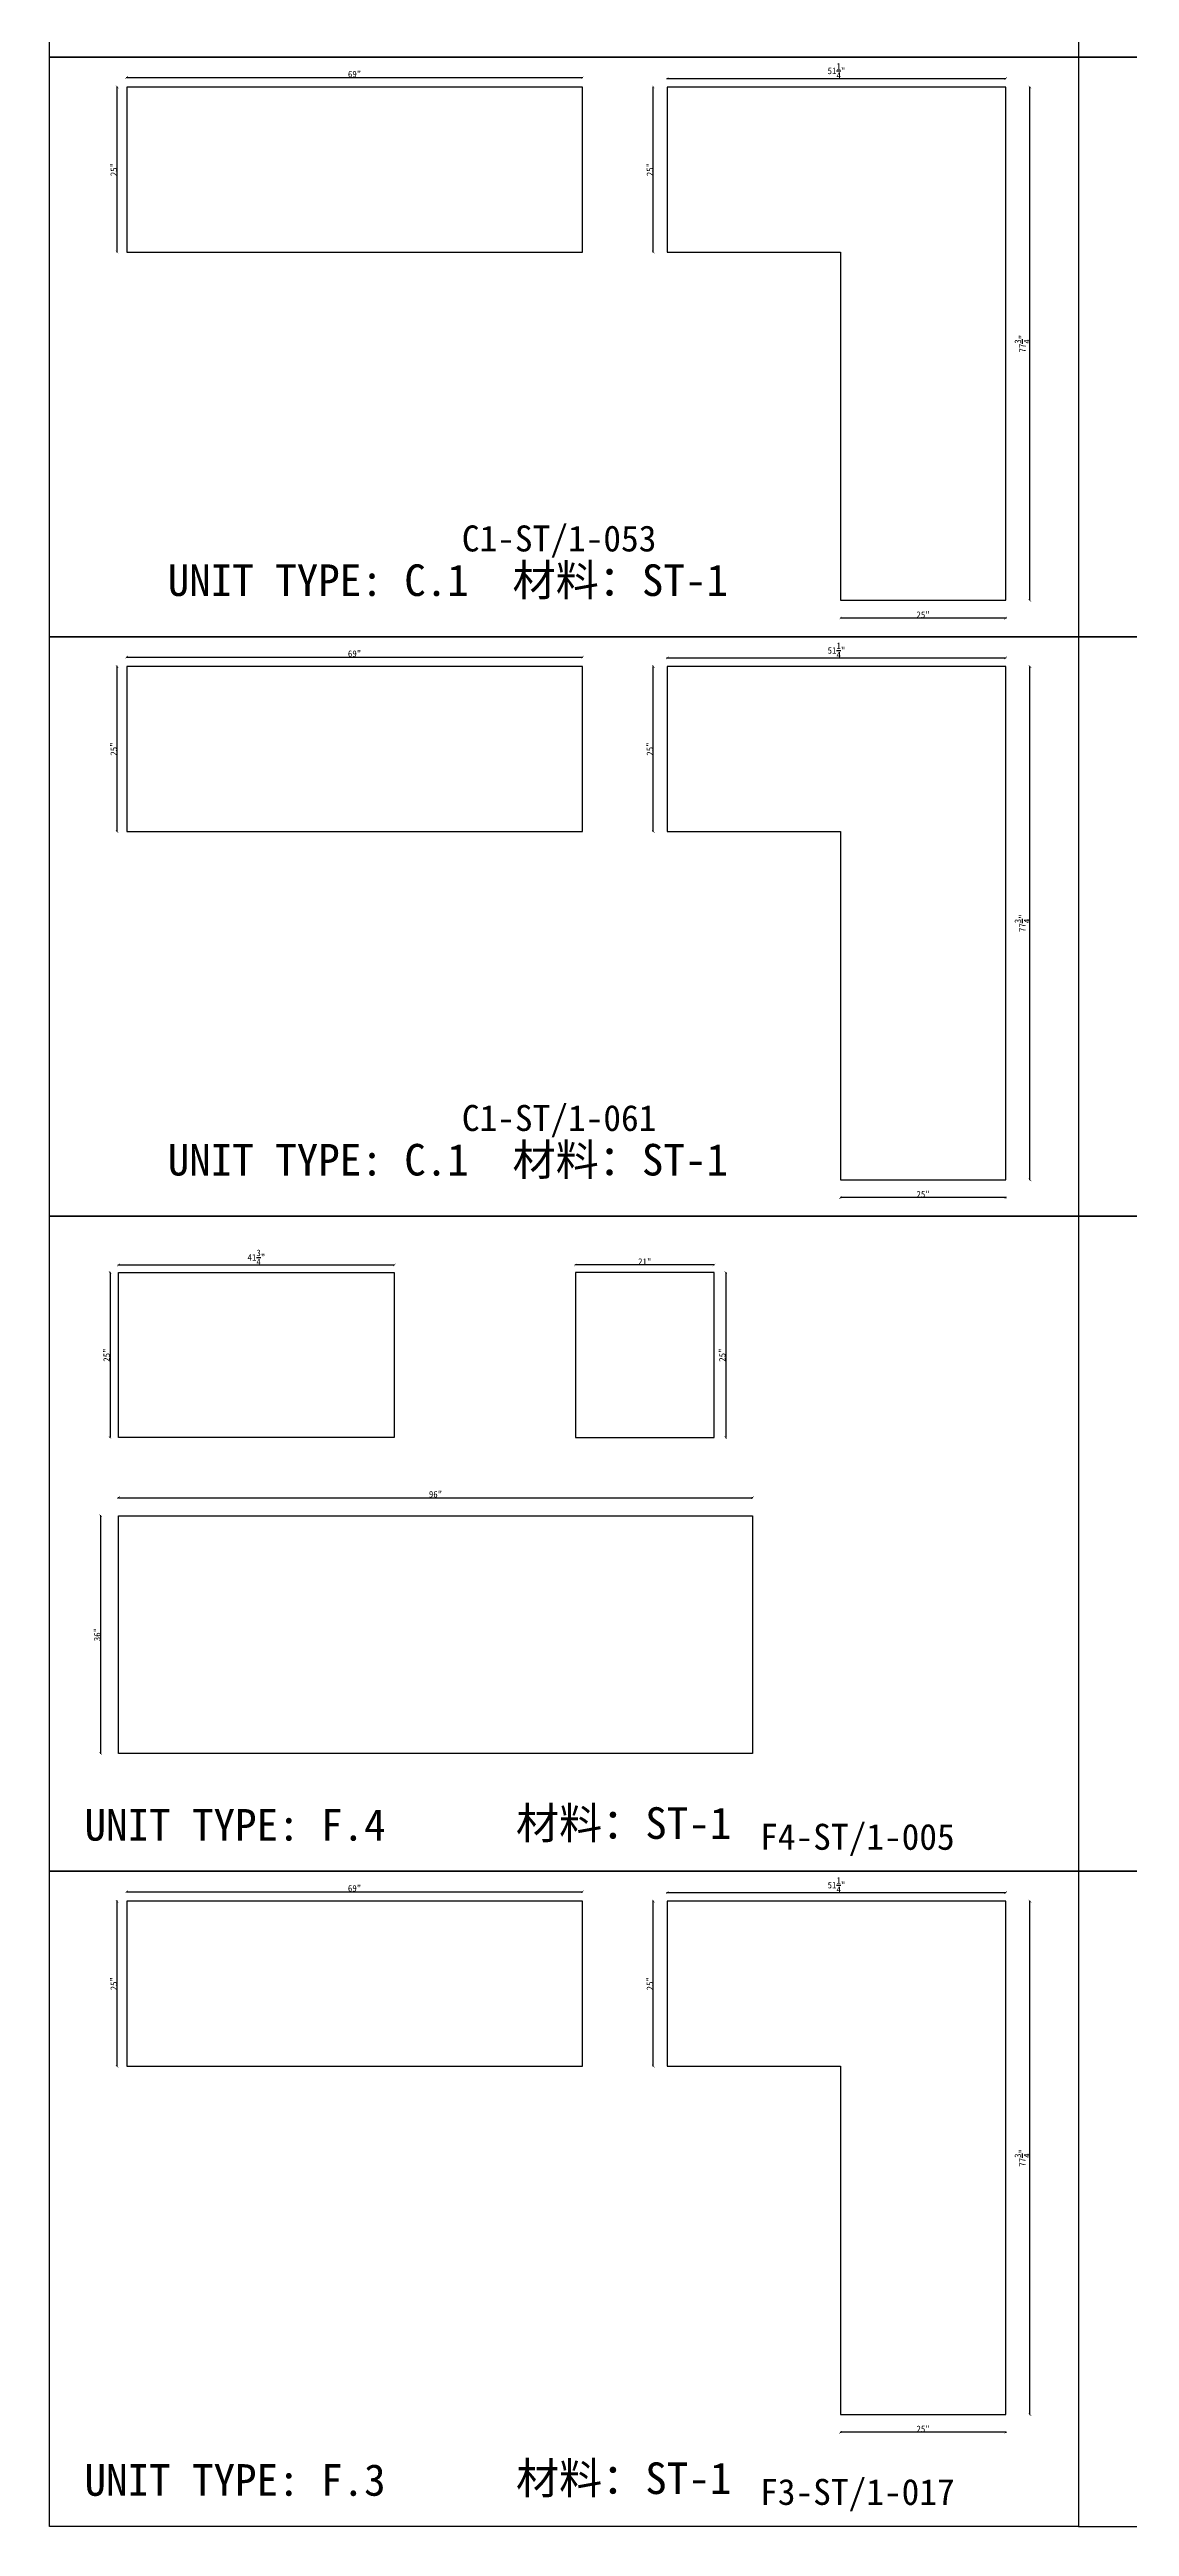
# Model space of a CAD drawing. Header units: millimetres. Extents: x -46966 to 138077, y -48408 to 2116.
# Drawn here: x 52657 to 56810, y -44982 to -35453 of the extents above; entities that cross this region are included whole.
import ezdxf
from ezdxf.enums import TextEntityAlignment as Align

# ---------------------------------------------------------------- set-up
doc = ezdxf.new("R2010")
doc.units = ezdxf.units.MM
doc.layers.add('PART_NUMBER', color=3, linetype='Continuous')
doc.styles.add('样式 1', font='')
doc.styles.get('样式 1').set_extended_font_data('NSimSun')
doc.dimstyles.new('副本 ISO-25', dxfattribs={"dimtxt": 25, "dimasz": 10, "dimexe": 1.5, "dimexo": 0.5, "dimtad": 1, "dimlfac": 0.03937, "dimlunit": 5, "dimtxsty": '样式 1', "dimblk": 'ARCHTICK', "dimcen": 2.5, "dimclrd": 256, "dimclrt": 1, "dimazin": 3, "dimtfac": 1, "dimtmove": 0, "dimatfit": 3, "dimfxlon": 1})

# ---------------------------------------------------------------- blocks, each defined once
blk = doc.blocks.new('_ArchTick')
at = {"color": 0, "linetype": 'ByBlock', "const_width": 0.15}
blk.add_lwpolyline([(-0.5, -0.5), (0.5, 0.5)], dxfattribs=at)
blk = doc.blocks.new('*D1294')
at = {"color": 0, "lineweight": -2, "transparency": 16777216}
for p, q in [((52917.6, -35596.8), (52915.1, -35596.8)), ((52917.6, -36231.8), (52915.1, -36231.8))]:
    blk.add_line(p, q, dxfattribs=at)
at = {"lineweight": -2, "transparency": 16777216}
blk.add_line((52916.6, -36231.8), (52916.6, -35596.8), dxfattribs=at)
at = {"layer": 'Defpoints', "color": 0, "transparency": 16777216}
for p in [(52916.6, -35596.8), (52953.5, -35596.8), (52953.5, -36231.8)]:
    blk.add_point(p, dxfattribs=at)
at = {"lineweight": -2, "transparency": 16777216, "xscale": 10, "yscale": 10, "zscale": 10}
for p, rotation in [((52916.6, -35596.8), 90), ((52916.6, -36231.8), 270)]:
    blk.add_blockref('_ArchTick', p, dxfattribs=dict(at, rotation=rotation))
at = {"color": 1, "transparency": 16777216, "insert": (52903.4, -35914.3), "char_height": 25, "attachment_point": 5, "rotation": 90, "style": '样式 1'}
blk.add_mtext('\\A1;25"', dxfattribs=at)
blk = doc.blocks.new('*D1295')
at = {"color": 0, "lineweight": -2, "transparency": 16777216}
for p, q in [((52953.5, -35561.4), (52953.5, -35558.9)), ((54706.1, -35561.4), (54706.1, -35558.9))]:
    blk.add_line(p, q, dxfattribs=at)
at = {"lineweight": -2, "transparency": 16777216}
blk.add_line((52953.5, -35560.4), (54706.1, -35560.4), dxfattribs=at)
at = {"layer": 'Defpoints', "color": 0, "transparency": 16777216}
for p in [(52953.5, -35596.8), (54706.1, -35560.4), (54706.1, -35596.8)]:
    blk.add_point(p, dxfattribs=at)
at = {"lineweight": -2, "transparency": 16777216, "xscale": 10, "yscale": 10, "zscale": 10, "rotation": 180}
blk.add_blockref('_ArchTick', (52953.5, -35560.4), dxfattribs=at)
at = {"lineweight": -2, "transparency": 16777216, "xscale": 10, "yscale": 10, "zscale": 10}
blk.add_blockref('_ArchTick', (54706.1, -35560.4), dxfattribs=at)
at = {"color": 1, "transparency": 16777216, "insert": (53829.8, -35547.3), "char_height": 25, "attachment_point": 5, "style": '样式 1'}
blk.add_mtext('\\A1;69"', dxfattribs=at)
blk = doc.blocks.new('*D1296')
at = {"color": 0, "lineweight": -2, "transparency": 16777216}
for p, q in [((55032.4, -35564.6), (55032.4, -35562.1)), ((56334.1, -35564.6), (56334.1, -35562.1))]:
    blk.add_line(p, q, dxfattribs=at)
at = {"lineweight": -2, "transparency": 16777216}
blk.add_line((55032.4, -35563.6), (56334.1, -35563.6), dxfattribs=at)
at = {"layer": 'Defpoints', "color": 0, "transparency": 16777216}
for p in [(55032.4, -35596.8), (56334.1, -35563.6), (56334.1, -35596.8)]:
    blk.add_point(p, dxfattribs=at)
at = {"lineweight": -2, "transparency": 16777216, "xscale": 10, "yscale": 10, "zscale": 10, "rotation": 180}
blk.add_blockref('_ArchTick', (55032.4, -35563.6), dxfattribs=at)
at = {"lineweight": -2, "transparency": 16777216, "xscale": 10, "yscale": 10, "zscale": 10}
blk.add_blockref('_ArchTick', (56334.1, -35563.6), dxfattribs=at)
at = {"color": 1, "transparency": 16777216, "insert": (55683.3, -35534.6), "char_height": 25, "attachment_point": 5, "style": '样式 1'}
blk.add_mtext('\\A1;51{\\H1x;\\S1/4;}"', dxfattribs=at)
blk = doc.blocks.new('*D1297')
at = {"color": 0, "lineweight": -2, "transparency": 16777216}
for p, q in [((54979.9, -35596.8), (54977.4, -35596.8)), ((54979.9, -36231.8), (54977.4, -36231.8))]:
    blk.add_line(p, q, dxfattribs=at)
at = {"lineweight": -2, "transparency": 16777216}
blk.add_line((54978.9, -36231.8), (54978.9, -35596.8), dxfattribs=at)
at = {"layer": 'Defpoints', "color": 0, "transparency": 16777216}
for p in [(54978.9, -35596.8), (55032.4, -35596.8), (55032.4, -36231.8)]:
    blk.add_point(p, dxfattribs=at)
at = {"lineweight": -2, "transparency": 16777216, "xscale": 10, "yscale": 10, "zscale": 10}
for p, rotation in [((54978.9, -35596.8), 90), ((54978.9, -36231.8), 270)]:
    blk.add_blockref('_ArchTick', p, dxfattribs=dict(at, rotation=rotation))
at = {"color": 1, "transparency": 16777216, "insert": (54965.8, -35914.3), "char_height": 25, "attachment_point": 5, "rotation": 90, "style": '样式 1'}
blk.add_mtext('\\A1;25"', dxfattribs=at)
blk = doc.blocks.new('*D1298')
at = {"color": 0, "lineweight": -2, "transparency": 16777216}
for p, q in [((55699.1, -37639), (55699.1, -37641.5)), ((56334.1, -37639), (56334.1, -37641.5))]:
    blk.add_line(p, q, dxfattribs=at)
at = {"lineweight": -2, "transparency": 16777216}
blk.add_line((56334.1, -37640), (55699.1, -37640), dxfattribs=at)
at = {"layer": 'Defpoints', "color": 0, "transparency": 16777216}
for p in [(55699.1, -37571.6), (55699.1, -37640), (56334.1, -37571.6)]:
    blk.add_point(p, dxfattribs=at)
at = {"lineweight": -2, "transparency": 16777216, "xscale": 10, "yscale": 10, "zscale": 10, "rotation": 180}
blk.add_blockref('_ArchTick', (55699.1, -37640), dxfattribs=at)
at = {"lineweight": -2, "transparency": 16777216, "xscale": 10, "yscale": 10, "zscale": 10}
blk.add_blockref('_ArchTick', (56334.1, -37640), dxfattribs=at)
at = {"color": 1, "transparency": 16777216, "insert": (56016.6, -37626.9), "char_height": 25, "attachment_point": 5, "style": '样式 1'}
blk.add_mtext('\\A1;25"', dxfattribs=at)
blk = doc.blocks.new('*D1299')
at = {"color": 0, "lineweight": -2, "transparency": 16777216}
for p, q in [((56426.4, -35596.8), (56428.9, -35596.8)), ((56426.4, -37571.6), (56428.9, -37571.6))]:
    blk.add_line(p, q, dxfattribs=at)
at = {"lineweight": -2, "transparency": 16777216}
blk.add_line((56427.4, -37571.6), (56427.4, -35596.8), dxfattribs=at)
at = {"layer": 'Defpoints', "color": 0, "transparency": 16777216}
for p in [(56334.1, -35596.8), (56427.4, -35596.8), (56334.1, -37571.6)]:
    blk.add_point(p, dxfattribs=at)
at = {"lineweight": -2, "transparency": 16777216, "xscale": 10, "yscale": 10, "zscale": 10}
for p, rotation in [((56427.4, -35596.8), 90), ((56427.4, -37571.6), 270)]:
    blk.add_blockref('_ArchTick', p, dxfattribs=dict(at, rotation=rotation))
at = {"color": 1, "transparency": 16777216, "insert": (56398.3, -36584.2), "char_height": 25, "attachment_point": 5, "rotation": 90, "style": '样式 1'}
blk.add_mtext('\\A1;77{\\H1x;\\S3/4;}"', dxfattribs=at)
blk = doc.blocks.new('*D1348')
at = {"color": 0, "lineweight": -2, "transparency": 16777216}
for p, q in [((52917.6, -37826.3), (52915.1, -37826.3)), ((52917.6, -38461.3), (52915.1, -38461.3))]:
    blk.add_line(p, q, dxfattribs=at)
at = {"lineweight": -2, "transparency": 16777216}
blk.add_line((52916.6, -38461.3), (52916.6, -37826.3), dxfattribs=at)
at = {"layer": 'Defpoints', "color": 0, "transparency": 16777216}
for p in [(52916.6, -37826.3), (52953.5, -37826.3), (52953.5, -38461.3)]:
    blk.add_point(p, dxfattribs=at)
at = {"lineweight": -2, "transparency": 16777216, "xscale": 10, "yscale": 10, "zscale": 10}
for p, rotation in [((52916.6, -37826.3), 90), ((52916.6, -38461.3), 270)]:
    blk.add_blockref('_ArchTick', p, dxfattribs=dict(at, rotation=rotation))
at = {"color": 1, "transparency": 16777216, "insert": (52903.4, -38143.8), "char_height": 25, "attachment_point": 5, "rotation": 90, "style": '样式 1'}
blk.add_mtext('\\A1;25"', dxfattribs=at)
blk = doc.blocks.new('*D1349')
at = {"color": 0, "lineweight": -2, "transparency": 16777216}
for p, q in [((52953.5, -37791), (52953.5, -37788.5)), ((54706.1, -37791), (54706.1, -37788.5))]:
    blk.add_line(p, q, dxfattribs=at)
at = {"lineweight": -2, "transparency": 16777216}
blk.add_line((52953.5, -37790), (54706.1, -37790), dxfattribs=at)
at = {"layer": 'Defpoints', "color": 0, "transparency": 16777216}
for p in [(52953.5, -37826.3), (54706.1, -37790), (54706.1, -37826.3)]:
    blk.add_point(p, dxfattribs=at)
at = {"lineweight": -2, "transparency": 16777216, "xscale": 10, "yscale": 10, "zscale": 10, "rotation": 180}
blk.add_blockref('_ArchTick', (52953.5, -37790), dxfattribs=at)
at = {"lineweight": -2, "transparency": 16777216, "xscale": 10, "yscale": 10, "zscale": 10}
blk.add_blockref('_ArchTick', (54706.1, -37790), dxfattribs=at)
at = {"color": 1, "transparency": 16777216, "insert": (53829.8, -37776.9), "char_height": 25, "attachment_point": 5, "style": '样式 1'}
blk.add_mtext('\\A1;69"', dxfattribs=at)
blk = doc.blocks.new('*D1350')
at = {"color": 0, "lineweight": -2, "transparency": 16777216}
for p, q in [((55032.4, -37794.2), (55032.4, -37791.7)), ((56334.1, -37794.2), (56334.1, -37791.7))]:
    blk.add_line(p, q, dxfattribs=at)
at = {"lineweight": -2, "transparency": 16777216}
blk.add_line((55032.4, -37793.2), (56334.1, -37793.2), dxfattribs=at)
at = {"layer": 'Defpoints', "color": 0, "transparency": 16777216}
for p in [(55032.4, -37826.3), (56334.1, -37793.2), (56334.1, -37826.3)]:
    blk.add_point(p, dxfattribs=at)
at = {"lineweight": -2, "transparency": 16777216, "xscale": 10, "yscale": 10, "zscale": 10, "rotation": 180}
blk.add_blockref('_ArchTick', (55032.4, -37793.2), dxfattribs=at)
at = {"lineweight": -2, "transparency": 16777216, "xscale": 10, "yscale": 10, "zscale": 10}
blk.add_blockref('_ArchTick', (56334.1, -37793.2), dxfattribs=at)
at = {"color": 1, "transparency": 16777216, "insert": (55683.3, -37764.2), "char_height": 25, "attachment_point": 5, "style": '样式 1'}
blk.add_mtext('\\A1;51{\\H1x;\\S1/4;}"', dxfattribs=at)
blk = doc.blocks.new('*D1351')
at = {"color": 0, "lineweight": -2, "transparency": 16777216}
for p, q in [((54979.9, -37826.3), (54977.4, -37826.3)), ((54979.9, -38461.3), (54977.4, -38461.3))]:
    blk.add_line(p, q, dxfattribs=at)
at = {"lineweight": -2, "transparency": 16777216}
blk.add_line((54978.9, -38461.3), (54978.9, -37826.3), dxfattribs=at)
at = {"layer": 'Defpoints', "color": 0, "transparency": 16777216}
for p in [(54978.9, -37826.3), (55032.4, -37826.3), (55032.4, -38461.3)]:
    blk.add_point(p, dxfattribs=at)
at = {"lineweight": -2, "transparency": 16777216, "xscale": 10, "yscale": 10, "zscale": 10}
for p, rotation in [((54978.9, -37826.3), 90), ((54978.9, -38461.3), 270)]:
    blk.add_blockref('_ArchTick', p, dxfattribs=dict(at, rotation=rotation))
at = {"color": 1, "transparency": 16777216, "insert": (54965.8, -38143.8), "char_height": 25, "attachment_point": 5, "rotation": 90, "style": '样式 1'}
blk.add_mtext('\\A1;25"', dxfattribs=at)
blk = doc.blocks.new('*D1352')
at = {"color": 0, "lineweight": -2, "transparency": 16777216}
for p, q in [((55699.1, -39868.6), (55699.1, -39871.1)), ((56334.1, -39868.6), (56334.1, -39871.1))]:
    blk.add_line(p, q, dxfattribs=at)
at = {"lineweight": -2, "transparency": 16777216}
blk.add_line((56334.1, -39869.6), (55699.1, -39869.6), dxfattribs=at)
at = {"layer": 'Defpoints', "color": 0, "transparency": 16777216}
for p in [(55699.1, -39801.2), (56334.1, -39801.2), (55699.1, -39869.6)]:
    blk.add_point(p, dxfattribs=at)
at = {"lineweight": -2, "transparency": 16777216, "xscale": 10, "yscale": 10, "zscale": 10, "rotation": 180}
blk.add_blockref('_ArchTick', (55699.1, -39869.6), dxfattribs=at)
at = {"lineweight": -2, "transparency": 16777216, "xscale": 10, "yscale": 10, "zscale": 10}
blk.add_blockref('_ArchTick', (56334.1, -39869.6), dxfattribs=at)
at = {"color": 1, "transparency": 16777216, "insert": (56016.6, -39856.5), "char_height": 25, "attachment_point": 5, "style": '样式 1'}
blk.add_mtext('\\A1;25"', dxfattribs=at)
blk = doc.blocks.new('*D1353')
at = {"color": 0, "lineweight": -2, "transparency": 16777216}
for p, q in [((56426.4, -37826.3), (56428.9, -37826.3)), ((56426.4, -39801.2), (56428.9, -39801.2))]:
    blk.add_line(p, q, dxfattribs=at)
at = {"lineweight": -2, "transparency": 16777216}
blk.add_line((56427.4, -39801.2), (56427.4, -37826.3), dxfattribs=at)
at = {"layer": 'Defpoints', "color": 0, "transparency": 16777216}
for p in [(56334.1, -37826.3), (56427.4, -37826.3), (56334.1, -39801.2)]:
    blk.add_point(p, dxfattribs=at)
at = {"lineweight": -2, "transparency": 16777216, "xscale": 10, "yscale": 10, "zscale": 10}
for p, rotation in [((56427.4, -37826.3), 90), ((56427.4, -39801.2), 270)]:
    blk.add_blockref('_ArchTick', p, dxfattribs=dict(at, rotation=rotation))
at = {"color": 1, "transparency": 16777216, "insert": (56398.3, -38813.8), "char_height": 25, "attachment_point": 5, "rotation": 90, "style": '样式 1'}
blk.add_mtext('\\A1;77{\\H1x;\\S3/4;}"', dxfattribs=at)
blk = doc.blocks.new('*D1358')
at = {"color": 0, "lineweight": -2, "transparency": 16777216}
for p, q in [((52922, -40129.6), (52922, -40127.1)), ((53982.5, -40129.6), (53982.5, -40127.1))]:
    blk.add_line(p, q, dxfattribs=at)
at = {"lineweight": -2, "transparency": 16777216}
blk.add_line((52922, -40128.6), (53982.5, -40128.6), dxfattribs=at)
at = {"layer": 'Defpoints', "color": 0, "transparency": 16777216}
for p in [(52922, -40157.9), (53982.5, -40128.6), (53982.5, -40157.9)]:
    blk.add_point(p, dxfattribs=at)
at = {"lineweight": -2, "transparency": 16777216, "xscale": 10, "yscale": 10, "zscale": 10, "rotation": 180}
blk.add_blockref('_ArchTick', (52922, -40128.6), dxfattribs=at)
at = {"lineweight": -2, "transparency": 16777216, "xscale": 10, "yscale": 10, "zscale": 10}
blk.add_blockref('_ArchTick', (53982.5, -40128.6), dxfattribs=at)
at = {"color": 1, "transparency": 16777216, "insert": (53452.3, -40099.5), "char_height": 25, "attachment_point": 5, "style": '样式 1'}
blk.add_mtext('\\A1;41{\\H1x;\\S3/4;}"', dxfattribs=at)
blk = doc.blocks.new('*D1359')
at = {"color": 0, "lineweight": -2, "transparency": 16777216}
for p, q in [((52890.3, -40157.9), (52887.8, -40157.9)), ((52890.3, -40792.9), (52887.8, -40792.9))]:
    blk.add_line(p, q, dxfattribs=at)
at = {"lineweight": -2, "transparency": 16777216}
blk.add_line((52889.3, -40157.9), (52889.3, -40792.9), dxfattribs=at)
at = {"layer": 'Defpoints', "color": 0, "transparency": 16777216}
for p in [(52922, -40157.9), (52889.3, -40792.9), (52922, -40792.9)]:
    blk.add_point(p, dxfattribs=at)
at = {"lineweight": -2, "transparency": 16777216, "xscale": 10, "yscale": 10, "zscale": 10}
for p, rotation in [((52889.3, -40157.9), 90), ((52889.3, -40792.9), 270)]:
    blk.add_blockref('_ArchTick', p, dxfattribs=dict(at, rotation=rotation))
at = {"color": 1, "transparency": 16777216, "insert": (52876.2, -40475.4), "char_height": 25, "attachment_point": 5, "rotation": 90, "style": '样式 1'}
blk.add_mtext('\\A1;25"', dxfattribs=at)
blk = doc.blocks.new('*D1360')
at = {"color": 0, "lineweight": -2, "transparency": 16777216}
for p, q in [((54679, -40129.6), (54679, -40127.1)), ((55212.4, -40129.6), (55212.4, -40127.1))]:
    blk.add_line(p, q, dxfattribs=at)
at = {"lineweight": -2, "transparency": 16777216}
blk.add_line((55212.4, -40128.6), (54679, -40128.6), dxfattribs=at)
at = {"layer": 'Defpoints', "color": 0, "transparency": 16777216}
for p in [(54679, -40128.6), (54679, -40157.9), (55212.4, -40157.9)]:
    blk.add_point(p, dxfattribs=at)
at = {"lineweight": -2, "transparency": 16777216, "xscale": 10, "yscale": 10, "zscale": 10, "rotation": 180}
blk.add_blockref('_ArchTick', (54679, -40128.6), dxfattribs=at)
at = {"lineweight": -2, "transparency": 16777216, "xscale": 10, "yscale": 10, "zscale": 10}
blk.add_blockref('_ArchTick', (55212.4, -40128.6), dxfattribs=at)
at = {"color": 1, "transparency": 16777216, "insert": (54945.7, -40115.5), "char_height": 25, "attachment_point": 5, "style": '样式 1'}
blk.add_mtext('\\A1;21"', dxfattribs=at)
blk = doc.blocks.new('*D1361')
at = {"color": 0, "lineweight": -2, "transparency": 16777216}
for p, q in [((55256.3, -40157.9), (55258.8, -40157.9)), ((55256.3, -40792.9), (55258.8, -40792.9))]:
    blk.add_line(p, q, dxfattribs=at)
at = {"lineweight": -2, "transparency": 16777216}
blk.add_line((55257.3, -40157.9), (55257.3, -40792.9), dxfattribs=at)
at = {"layer": 'Defpoints', "color": 0, "transparency": 16777216}
for p in [(55212.4, -40157.9), (55212.4, -40792.9), (55257.3, -40792.9)]:
    blk.add_point(p, dxfattribs=at)
at = {"lineweight": -2, "transparency": 16777216, "xscale": 10, "yscale": 10, "zscale": 10}
for p, rotation in [((55257.3, -40157.9), 90), ((55257.3, -40792.9), 270)]:
    blk.add_blockref('_ArchTick', p, dxfattribs=dict(at, rotation=rotation))
at = {"color": 1, "transparency": 16777216, "insert": (55244.2, -40475.4), "char_height": 25, "attachment_point": 5, "rotation": 90, "style": '样式 1'}
blk.add_mtext('\\A1;25"', dxfattribs=at)
blk = doc.blocks.new('*D1362')
at = {"color": 0, "lineweight": -2, "transparency": 16777216}
for p, q in [((52922, -41025), (52922, -41022.5)), ((55360.4, -41025), (55360.4, -41022.5))]:
    blk.add_line(p, q, dxfattribs=at)
at = {"lineweight": -2, "transparency": 16777216}
blk.add_line((52922, -41024), (55360.4, -41024), dxfattribs=at)
at = {"layer": 'Defpoints', "color": 0, "transparency": 16777216}
for p in [(55360.4, -41024), (52922, -41093.3), (55360.4, -41093.3)]:
    blk.add_point(p, dxfattribs=at)
at = {"lineweight": -2, "transparency": 16777216, "xscale": 10, "yscale": 10, "zscale": 10, "rotation": 180}
blk.add_blockref('_ArchTick', (52922, -41024), dxfattribs=at)
at = {"lineweight": -2, "transparency": 16777216, "xscale": 10, "yscale": 10, "zscale": 10}
blk.add_blockref('_ArchTick', (55360.4, -41024), dxfattribs=at)
at = {"color": 1, "transparency": 16777216, "insert": (54141.2, -41010.9), "char_height": 25, "attachment_point": 5, "style": '样式 1'}
blk.add_mtext('\\A1;96"', dxfattribs=at)
blk = doc.blocks.new('*D1363')
at = {"color": 0, "lineweight": -2, "transparency": 16777216}
for p, q in [((52854.3, -41093.3), (52851.8, -41093.3)), ((52854.3, -42007.7), (52851.8, -42007.7))]:
    blk.add_line(p, q, dxfattribs=at)
at = {"lineweight": -2, "transparency": 16777216}
blk.add_line((52853.3, -41093.3), (52853.3, -42007.7), dxfattribs=at)
at = {"layer": 'Defpoints', "color": 0, "transparency": 16777216}
for p in [(52922, -41093.3), (52853.3, -42007.7), (52922, -42007.7)]:
    blk.add_point(p, dxfattribs=at)
at = {"lineweight": -2, "transparency": 16777216, "xscale": 10, "yscale": 10, "zscale": 10}
for p, rotation in [((52853.3, -41093.3), 90), ((52853.3, -42007.7), 270)]:
    blk.add_blockref('_ArchTick', p, dxfattribs=dict(at, rotation=rotation))
at = {"color": 1, "transparency": 16777216, "insert": (52840.1, -41550.5), "char_height": 25, "attachment_point": 5, "rotation": 90, "style": '样式 1'}
blk.add_mtext('\\A1;36"', dxfattribs=at)
blk = doc.blocks.new('*D1092')
at = {"color": 0, "lineweight": -2, "transparency": 16777216}
for p, q in [((52917.6, -42576.3), (52915.1, -42576.3)), ((52917.6, -43211.3), (52915.1, -43211.3))]:
    blk.add_line(p, q, dxfattribs=at)
at = {"lineweight": -2, "transparency": 16777216}
blk.add_line((52916.6, -43211.3), (52916.6, -42576.3), dxfattribs=at)
at = {"layer": 'Defpoints', "color": 0, "transparency": 16777216}
for p in [(52916.6, -42576.3), (52953.5, -42576.3), (52953.5, -43211.3)]:
    blk.add_point(p, dxfattribs=at)
at = {"lineweight": -2, "transparency": 16777216, "xscale": 10, "yscale": 10, "zscale": 10}
for p, rotation in [((52916.6, -42576.3), 90), ((52916.6, -43211.3), 270)]:
    blk.add_blockref('_ArchTick', p, dxfattribs=dict(at, rotation=rotation))
at = {"color": 1, "transparency": 16777216, "insert": (52903.4, -42893.8), "char_height": 25, "attachment_point": 5, "rotation": 90, "style": '样式 1'}
blk.add_mtext('\\A1;25"', dxfattribs=at)
blk = doc.blocks.new('*D1093')
at = {"color": 0, "lineweight": -2, "transparency": 16777216}
for p, q in [((52953.5, -42541), (52953.5, -42538.5)), ((54706.1, -42541), (54706.1, -42538.5))]:
    blk.add_line(p, q, dxfattribs=at)
at = {"lineweight": -2, "transparency": 16777216}
blk.add_line((52953.5, -42540), (54706.1, -42540), dxfattribs=at)
at = {"layer": 'Defpoints', "color": 0, "transparency": 16777216}
for p in [(52953.5, -42576.3), (54706.1, -42540), (54706.1, -42576.3)]:
    blk.add_point(p, dxfattribs=at)
at = {"lineweight": -2, "transparency": 16777216, "xscale": 10, "yscale": 10, "zscale": 10, "rotation": 180}
blk.add_blockref('_ArchTick', (52953.5, -42540), dxfattribs=at)
at = {"lineweight": -2, "transparency": 16777216, "xscale": 10, "yscale": 10, "zscale": 10}
blk.add_blockref('_ArchTick', (54706.1, -42540), dxfattribs=at)
at = {"color": 1, "transparency": 16777216, "insert": (53829.8, -42526.9), "char_height": 25, "attachment_point": 5, "style": '样式 1'}
blk.add_mtext('\\A1;69"', dxfattribs=at)
blk = doc.blocks.new('*D1094')
at = {"color": 0, "lineweight": -2, "transparency": 16777216}
for p, q in [((55032.4, -42544.2), (55032.4, -42541.7)), ((56334.1, -42544.2), (56334.1, -42541.7))]:
    blk.add_line(p, q, dxfattribs=at)
at = {"lineweight": -2, "transparency": 16777216}
blk.add_line((55032.4, -42543.2), (56334.1, -42543.2), dxfattribs=at)
at = {"layer": 'Defpoints', "color": 0, "transparency": 16777216}
for p in [(55032.4, -42576.3), (56334.1, -42543.2), (56334.1, -42576.3)]:
    blk.add_point(p, dxfattribs=at)
at = {"lineweight": -2, "transparency": 16777216, "xscale": 10, "yscale": 10, "zscale": 10, "rotation": 180}
blk.add_blockref('_ArchTick', (55032.4, -42543.2), dxfattribs=at)
at = {"lineweight": -2, "transparency": 16777216, "xscale": 10, "yscale": 10, "zscale": 10}
blk.add_blockref('_ArchTick', (56334.1, -42543.2), dxfattribs=at)
at = {"color": 1, "transparency": 16777216, "insert": (55683.3, -42514.2), "char_height": 25, "attachment_point": 5, "style": '样式 1'}
blk.add_mtext('\\A1;51{\\H1x;\\S1/4;}"', dxfattribs=at)
blk = doc.blocks.new('*D1374')
at = {"color": 0, "lineweight": -2, "transparency": 16777216}
for p, q in [((54979.9, -42576.3), (54977.4, -42576.3)), ((54979.9, -43211.3), (54977.4, -43211.3))]:
    blk.add_line(p, q, dxfattribs=at)
at = {"lineweight": -2, "transparency": 16777216}
blk.add_line((54978.9, -43211.3), (54978.9, -42576.3), dxfattribs=at)
at = {"layer": 'Defpoints', "color": 0, "transparency": 16777216}
for p in [(54978.9, -42576.3), (55032.4, -42576.3), (55032.4, -43211.3)]:
    blk.add_point(p, dxfattribs=at)
at = {"lineweight": -2, "transparency": 16777216, "xscale": 10, "yscale": 10, "zscale": 10}
for p, rotation in [((54978.9, -42576.3), 90), ((54978.9, -43211.3), 270)]:
    blk.add_blockref('_ArchTick', p, dxfattribs=dict(at, rotation=rotation))
at = {"color": 1, "transparency": 16777216, "insert": (54965.8, -42893.8), "char_height": 25, "attachment_point": 5, "rotation": 90, "style": '样式 1'}
blk.add_mtext('\\A1;25"', dxfattribs=at)
blk = doc.blocks.new('*D1375')
at = {"color": 0, "lineweight": -2, "transparency": 16777216}
for p, q in [((55699.1, -44618.6), (55699.1, -44621.1)), ((56334.1, -44618.6), (56334.1, -44621.1))]:
    blk.add_line(p, q, dxfattribs=at)
at = {"lineweight": -2, "transparency": 16777216}
blk.add_line((56334.1, -44619.6), (55699.1, -44619.6), dxfattribs=at)
at = {"layer": 'Defpoints', "color": 0, "transparency": 16777216}
for p in [(55699.1, -44551.2), (56334.1, -44551.2), (55699.1, -44619.6)]:
    blk.add_point(p, dxfattribs=at)
at = {"lineweight": -2, "transparency": 16777216, "xscale": 10, "yscale": 10, "zscale": 10, "rotation": 180}
blk.add_blockref('_ArchTick', (55699.1, -44619.6), dxfattribs=at)
at = {"lineweight": -2, "transparency": 16777216, "xscale": 10, "yscale": 10, "zscale": 10}
blk.add_blockref('_ArchTick', (56334.1, -44619.6), dxfattribs=at)
at = {"color": 1, "transparency": 16777216, "insert": (56016.6, -44606.5), "char_height": 25, "attachment_point": 5, "style": '样式 1'}
blk.add_mtext('\\A1;25"', dxfattribs=at)
blk = doc.blocks.new('*D1376')
at = {"color": 0, "lineweight": -2, "transparency": 16777216}
for p, q in [((56426.4, -42576.3), (56428.9, -42576.3)), ((56426.4, -44551.2), (56428.9, -44551.2))]:
    blk.add_line(p, q, dxfattribs=at)
at = {"lineweight": -2, "transparency": 16777216}
blk.add_line((56427.4, -44551.2), (56427.4, -42576.3), dxfattribs=at)
at = {"layer": 'Defpoints', "color": 0, "transparency": 16777216}
for p in [(56334.1, -42576.3), (56427.4, -42576.3), (56334.1, -44551.2)]:
    blk.add_point(p, dxfattribs=at)
at = {"lineweight": -2, "transparency": 16777216, "xscale": 10, "yscale": 10, "zscale": 10}
for p, rotation in [((56427.4, -42576.3), 90), ((56427.4, -44551.2), 270)]:
    blk.add_blockref('_ArchTick', p, dxfattribs=dict(at, rotation=rotation))
at = {"color": 1, "transparency": 16777216, "insert": (56398.3, -43563.7), "char_height": 25, "attachment_point": 5, "rotation": 90, "style": '样式 1'}
blk.add_mtext('\\A1;77{\\H1x;\\S3/4;}"', dxfattribs=at)

msp = doc.modelspace()

# ---------------------------------------------------------------- linework, layer by layer
at = {"color": 1}
for points in [[(52656.747, -32199.777), (56613.629, -32199.777), (56613.629, -35481.834), (52656.747, -35481.834)], [(56613.629, -35481.834), (59405.503, -35481.834), (59405.503, -32199.777), (56613.629, -32199.777)], [(52656.747, -35481.834), (56613.629, -35481.834), (56613.629, -37711.401), (52656.747, -37711.401)], [(56613.629, -37711.401), (59405.503, -37711.401), (59405.503, -35481.834), (56613.629, -35481.834)], [(52656.747, -37711.401), (56613.629, -37711.401), (56613.629, -39940.968), (52656.747, -39940.968)], [(56613.629, -39940.968), (59405.503, -39940.968), (59405.503, -37711.401), (56613.629, -37711.401)], [(52656.747, -39940.968), (56613.629, -39940.968), (56613.629, -42461.386), (52656.747, -42461.386)], [(56613.629, -42461.386), (59405.503, -42461.386), (59405.503, -39940.968), (56613.629, -39940.968)], [(52656.747, -42461.386), (56613.629, -42461.386), (56613.629, -44981.804), (52656.747, -44981.804)], [(56613.629, -44981.804), (59405.503, -44981.804), (59405.503, -42461.386), (56613.629, -42461.386)]]:
    msp.add_lwpolyline(points, close=True, dxfattribs=at)
for points in [[(52953.498, -36231.76), (54706.098, -36231.76), (54706.098, -35596.76), (52953.498, -35596.76)], [(56334.143, -35596.76), (55032.393, -35596.76), (55032.393, -36231.76), (55699.143, -36231.76), (55699.143, -37571.61), (56334.143, -37571.61)], [(52953.498, -38461.327), (54706.098, -38461.327), (54706.098, -37826.327), (52953.498, -37826.327)], [(56334.143, -37826.327), (55032.393, -37826.327), (55032.393, -38461.327), (55699.143, -38461.327), (55699.143, -39801.177), (56334.143, -39801.177)], [(52922.027, -40157.923), (53982.477, -40157.923), (53982.477, -40792.923), (52922.027, -40792.923)], [(54679.014, -40792.923), (55212.414, -40792.923), (55212.414, -40157.923), (54679.014, -40157.923)], [(52922.027, -41093.315), (55360.427, -41093.315), (55360.427, -42007.715), (52922.027, -42007.715)], [(52953.498, -43211.313), (54706.098, -43211.313), (54706.098, -42576.313), (52953.498, -42576.313)], [(56334.143, -42576.313), (55032.393, -42576.313), (55032.393, -43211.313), (55699.143, -43211.313), (55699.143, -44551.163), (56334.143, -44551.163)]]:
    msp.add_lwpolyline(points, close=True)

# ---------------------------------------------------------------- texts
at = {"style": '样式 1'}
for s, p in [('UNIT TYPE: C.1', (53111.17, -37554.859)), ('材料：ST-1', (54437.451, -37554.859)), ('UNIT TYPE: C.1', (53111.17, -39784.426)), ('材料：ST-1', (54437.451, -39784.426)), ('材料：ST-1', (54450.492, -42336.597)), ('UNIT TYPE: F.4', (52791.205, -42343.252)), ('UNIT TYPE: F.3', (52791.205, -44863.67)), ('材料：ST-1', (54450.492, -44857.015))]:
    msp.add_text(s, height=121.5865, dxfattribs=at).set_placement(p)
at = {"layer": 'PART_NUMBER', "color": 3, "style": '样式 1'}
for s, p in [('C1-ST/1-053', (54616.611, -37333.57)), ('C1-ST/1-061', (54616.611, -39563.137)), ('F4-ST/1-005', (55763.834, -42328.555)), ('F3-ST/1-017', (55763.834, -44848.974))]:
    msp.add_text(s, height=100, dxfattribs=at).set_placement(p, align=Align.MIDDLE_CENTER)

# ---------------------------------------------------------------- dimensions: what is measured, and where the dimension line sits
for base, p1, p2, picture, middle in [((54706.098, -35560.43), (52953.498, -35596.76), (54706.098, -35596.76), '*D1295', (53829.798, -35547.305)), ((56334.143, -35563.627), (55032.393, -35596.76), (56334.143, -35596.76), '*D1296', (55683.268, -35534.604)), ((55699.143, -37640.026), (56334.143, -37571.61), (55699.143, -37571.61), '*D1298', (56016.643, -37626.901)), ((56334.143, -37793.195), (55032.393, -37826.327), (56334.143, -37826.327), '*D1350', (55683.268, -37764.171)), ((54706.098, -37789.997), (52953.498, -37826.327), (54706.098, -37826.327), '*D1349', (53829.798, -37776.872)), ((55699.143, -39869.593), (56334.143, -39801.177), (55699.143, -39801.177), '*D1352', (56016.643, -39856.468)), ((53982.477, -40128.586), (52922.027, -40157.923), (53982.477, -40157.923), '*D1358', (53452.252, -40099.493)), ((54679.014, -40128.586), (55212.414, -40157.923), (54679.014, -40157.923), '*D1360', (54945.714, -40115.461)), ((55360.427, -41024.03), (52922.027, -41093.315), (55360.427, -41093.315), '*D1362', (54141.227, -41010.905)), ((56334.143, -42543.18), (55032.393, -42576.313), (56334.143, -42576.313), '*D1094', (55683.268, -42514.157)), ((54706.098, -42539.982), (52953.498, -42576.313), (54706.098, -42576.313), '*D1093', (53829.798, -42526.857)), ((55699.143, -44619.579), (56334.143, -44551.163), (55699.143, -44551.163), '*D1375', (56016.643, -44606.454))]:
    dim = msp.add_linear_dim(base=base, p1=p1, p2=p2, dimstyle='副本 ISO-25')
    dim.commit()
    dim.dimension.update_dxf_attribs({"geometry": picture, "text_midpoint": middle})
for base, p1, p2, picture, middle in [((52916.559, -35596.76), (52953.498, -36231.76), (52953.498, -35596.76), '*D1294', (52903.434, -35914.26)), ((54978.948, -35596.76), (55032.393, -36231.76), (55032.393, -35596.76), '*D1297', (54965.823, -35914.26)), ((56427.366, -35596.76), (56334.143, -37571.61), (56334.143, -35596.76), '*D1299', (56398.272, -36584.185)), ((52916.559, -37826.327), (52953.498, -38461.327), (52953.498, -37826.327), '*D1348', (52903.434, -38143.827)), ((54978.948, -37826.327), (55032.393, -38461.327), (55032.393, -37826.327), '*D1351', (54965.823, -38143.827)), ((56427.366, -37826.327), (56334.143, -39801.177), (56334.143, -37826.327), '*D1353', (56398.272, -38813.752)), ((52889.304, -40792.923), (52922.027, -40157.923), (52922.027, -40792.923), '*D1359', (52876.179, -40475.423)), ((55257.312, -40792.923), (55212.414, -40157.923), (55212.414, -40792.923), '*D1361', (55244.187, -40475.423)), ((52853.257, -42007.715), (52922.027, -41093.315), (52922.027, -42007.715), '*D1363', (52840.132, -41550.515)), ((52916.559, -42576.313), (52953.498, -43211.313), (52953.498, -42576.313), '*D1092', (52903.434, -42893.813)), ((54978.948, -42576.313), (55032.393, -43211.313), (55032.393, -42576.313), '*D1374', (54965.823, -42893.813)), ((56427.366, -42576.313), (56334.143, -44551.163), (56334.143, -42576.313), '*D1376', (56398.272, -43563.738))]:
    dim = msp.add_linear_dim(base=base, p1=p1, p2=p2, angle=90, dimstyle='副本 ISO-25')
    dim.commit()
    dim.dimension.update_dxf_attribs({"geometry": picture, "text_midpoint": middle})

doc.saveas('drawing.dxf')
